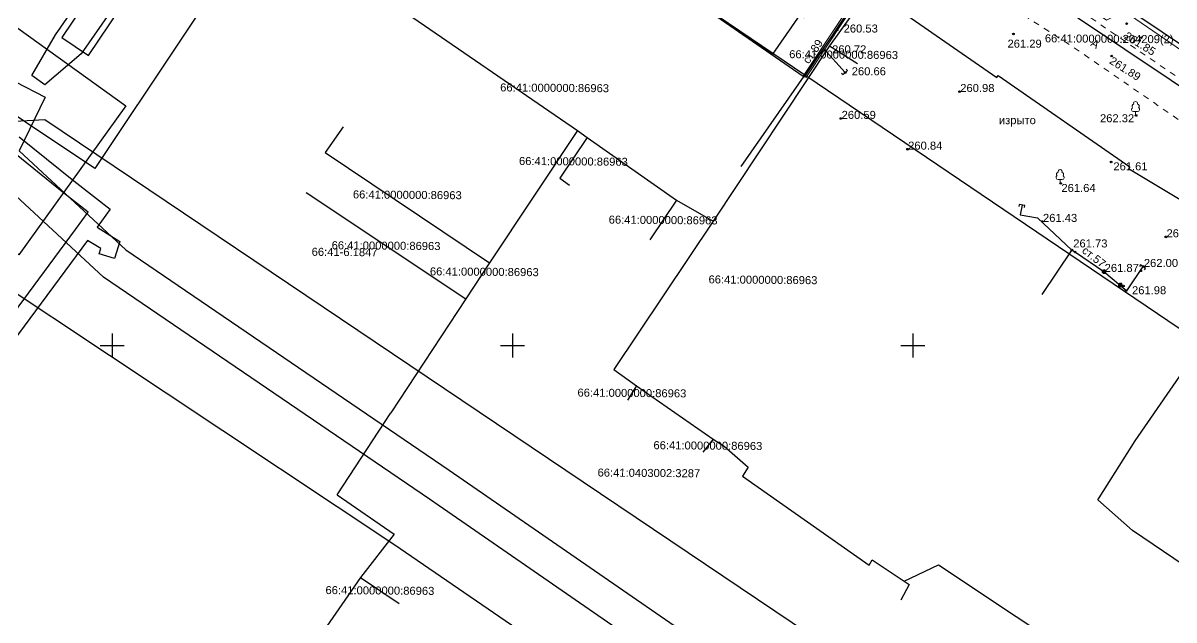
# Model space of a CAD drawing. Header units: metres. Extents: x -1448899 to 1563798, y -293564 to 398817.
# Drawn here: x 40438.9 to 40582.6, y 36815.7 to 36890.3 of the extents above; entities that cross this region are included whole.
import ezdxf
from ezdxf.enums import TextEntityAlignment as Align

# ---------------------------------------------------------------- set-up
doc = ezdxf.new("R2010")
doc.units = ezdxf.units.M
doc.header["$PDMODE"] = 32
doc.header["$PDSIZE"] = 0.2
doc.linetypes.add('atp_1.5x1.5', pattern=[3, 1.5, -1.5])
for name, color, linetype in [('C', 134, 'Continuous'), ('LABELS', 254, 'Continuous'), ('P', 94, 'Continuous'), ('T', 1, 'Continuous'), ('Z', 30, 'Continuous'), ('Автодорожное хозяйство', 7, 'Continuous'), ('Газопроводы', 7, 'Continuous'), ('граница ск ЕКБ', 7, 'Continuous'), ('Кабели низкого напряжения', 7, 'Continuous'), ('кадастр', 7, 'Continuous'), ('Объекты электропередачи', 7, 'Continuous'), ('Ограждения', 7, 'Continuous'), ('Отметка', 7, 'Continuous'), ('Пикет', 7, 'Continuous'), ('Растительность', 7, 'Continuous'), ('Сетка координат', 7, 'Continuous')]:
    doc.layers.add(name, color=color, linetype=linetype)
doc.styles.get("Standard").update_dxf_attribs({"font": 'arial.ttf'})
doc.styles.add('Бм431', font='')
doc.styles.get('Бм431').set_extended_font_data('Bm431', italic=True)
doc.linetypes.add('atp_119_3', pattern='A,4,-2,[131,ltypeshp.shx,S=0.45,R=90,X=0.45,Y=-0.45],8,[131,ltypeshp.shx,S=0.45,R=-90,X=-0.45,Y=0.45],-2,4', length=20)
doc.linetypes.add('atp_121_g', pattern='A,8,-0.6,["Г",Бм431,S=2,R=0,X=0,Y=-1],-2.3,24', length=34.9)
doc.linetypes.add('atp_472', pattern='A,0,-8,[130,ltypeshp.shx,S=0.4,R=0,X=0,Y=0],0', length=8)

# ---------------------------------------------------------------- blocks, each defined once
blk = doc.blocks.new('A$C441d7248')
at = {"layer": 'граница ск ЕКБ', "color": 5, "lineweight": 30}
blk.add_lwpolyline([(216.79, 5.82), (307.27, 137.68), (92.91, 286.43), (0, 152.62), (216.79, 5.82)], dxfattribs=at)
blk = doc.blocks.new('atp_390a')
at = {"color": 0, "linetype": 'ByBlock', "lineweight": -2}
for points in [[(0, 0.99), (-0.51, 0.99)], [(0, 0.99), (0.51, 0.99)], [(0, 0), (0, 0.99)], [(0.5, 0), (0, 0)]]:
    blk.add_lwpolyline(points, dxfattribs=at)
for centre, start, end in [((0, 3), 90, 202.242), ((0, 3), 337.758, 90), ((-0.51, 1.49), 115.6346, 270), ((-0.39, 2.32), 97.9406, 227.8197), ((0.39, 2.32), 312.1803, 82.0594), ((0.51, 1.49), 270, 64.3654)]:
    blk.add_arc(centre, 0.5, start, end, dxfattribs=at)
blk = doc.blocks.new('atp_107a')
at = {"linetype": 'ByBlock', "lineweight": -2}
h = blk.add_hatch(color=0, dxfattribs=at)
edge = h.paths.add_edge_path()
edge.add_arc((0, 0), 0.5, 0, 360)
at = {"color": 0, "linetype": 'ByBlock', "lineweight": -2}
blk.add_circle((0, 0), 0.5, dxfattribs=at)
blk = doc.blocks.new('atp_122b')
at = {"color": 0, "linetype": 'ByBlock', "lineweight": -2}
blk.add_lwpolyline([(0.5, 0.75), (0, 0.75), (0, -0.75), (0.5, -0.75)], dxfattribs=at)
blk = doc.blocks.new('A$C0BB7152E')
at = {"layer": 'C', "linetype": 'Continuous'}
blk.add_lwpolyline([(1532941.74, 387411.13), (1532958.49, 387399.71), (1532958.65, 387399.96), (1532975.2, 387388.67), (1532975.05, 387388.44), (1532992.25, 387378.31)], dxfattribs=at)
at = {"layer": 'P', "linetype": 'Continuous'}
blk.add_lwpolyline([(1532993.53, 387380.47), (1533010.61, 387369.13), (1532999.5, 387352.92), (1532999.09, 387352.32), (1532987.88, 387335.89), (1532987.58, 387335.46), (1532975.9, 387343.25), (1532971.52, 387347.04), (1532971.67, 387347.27), (1532976.13, 387354.45), (1532982.03, 387363.1), (1532983.12, 387364.66), (1532984.06, 387366.21), (1532985.53, 387368.54), (1532987.01, 387370.95), (1532992.25, 387378.31)], close=True, dxfattribs=at)
at = {"layer": 'T', "linetype": 'Continuous'}
for points in [[(1532887.66, 387414.51), (1532883.37, 387408.06), (1532906.2, 387392.66), (1532907.38, 387391.8), (1532918.6, 387384.05), (1532923.2, 387381.46)], [(1532945.03, 387414.09), (1532937.59, 387403.5), (1532923.2, 387381.46), (1532910.93, 387362.83), (1532913.79, 387360.83), (1532923.42, 387354.25), (1532924.8, 387353.36), (1532927.82, 387350.79), (1532927.11, 387349.65), (1532943.01, 387338.64), (1532943.42, 387339.33), (1532947.4, 387336.7), (1532948.05, 387336.26), (1532947.01, 387334.31)], [(1532937.59, 387403.5), (1532941.1, 387401.33)], [(1532876.91, 387392.9), (1532874.67, 387389.69), (1532895.3, 387376.05)], [(1532906.2, 387392.66), (1532895.3, 387376.05), (1532892.41, 387371.52), (1532883.15, 387357.21)], [(1532907.38, 387391.8), (1532904.02, 387386.71), (1532905.25, 387385.82)], [(1532872.35, 387384.68), (1532892.41, 387371.52)], [(1532918.6, 387384.05), (1532915.31, 387379.08)], [(1532913.79, 387360.83), (1532912.67, 387359.03)], [(1532876.5, 387346.9), (1532883.15, 387357.21)], [(1532923.42, 387354.25), (1532922.13, 387352.61)], [(1532876.5, 387346.9), (1532883.67, 387342.08), (1532879.51, 387336.61), (1532857.75, 387304.58)], [(1532947.4, 387336.7), (1532951.7, 387338.77), (1532971.2, 387325.98), (1532966.79, 387319.83), (1532964.54, 387321.38)], [(1532879.51, 387336.61), (1532884.38, 387333.41)]]:
    blk.add_lwpolyline(points, dxfattribs=at)
at = {"layer": 'Z', "linetype": 'Continuous'}
for points in [[(1533097.19, 387762.94), (1533070.58, 387723.24), (1533071.56, 387707.06), (1533055.42, 387680.86), (1533041.73, 387657.54), (1533027.45, 387637.63), (1533010.33, 387631.95), (1532946.15, 387540.01), (1532918.03, 387497.47), (1532895.06, 387461.77), (1532867.1, 387419.72), (1532845.93, 387387.45), (1532828.37, 387398.97), (1532849.58, 387431.3), (1532877.48, 387473.27), (1532900.43, 387508.95), (1532928.77, 387551.81), (1532997.11, 387649.69), (1533014.37, 387655.41), (1533024.11, 387669), (1533037.42, 387691.68), (1533050.2, 387712.42), (1533049.2, 387729.04), (1533079.74, 387774.63)], [(1532937.63, 387547.37), (1532908.06, 387504.07), (1532884.93, 387469.12), (1532857.09, 387427.06), (1532841.7, 387403.78), (1532845.04, 387401.56), (1532860.43, 387424.85), (1532888.27, 387466.9), (1532911.39, 387501.83), (1532940.93, 387545.11)], [(1532831.36, 387408.29), (1532849.76, 387395.32), (1532836.51, 387376.58), (1532818.32, 387389.49)], [(1533148.05, 387194.09), (1533116.84, 387049.2), (1533101.97, 386967.82), (1533082.32, 386971.51), (1533097.31, 387053.52), (1533127.13, 387191.8), (1533099.7, 387211.39), (1533054.03, 387229.39), (1533011.18, 387254.74), (1532883.65, 387340.78), (1532826.45, 387378.12), (1532821.57, 387386.63), (1532823.4, 387392.47), (1532839.66, 387393.52), (1532935.64, 387329.98), (1533022.18, 387271.44), (1533063.51, 387247.01), (1533109.43, 387228.94), (1533144.07, 387204.27)]]:
    blk.add_lwpolyline(points, close=True, dxfattribs=at)
for points in [[(1533022.06, 387485.81), (1532975.56, 387516.78), (1532937.66, 387542.26), (1532910.87, 387501.15), (1532888.21, 387467.49), (1532917.11, 387446.98), (1532947.56, 387426.35), (1533026.55, 387374.35)], [(1533021.37, 387372.47), (1532945.12, 387422.69), (1532914.63, 387443.35), (1532885.77, 387463.83), (1532859.8, 387424.7), (1532844.12, 387401.76), (1532839.62, 387397.85), (1532837.99, 387399.02), (1532840.89, 387404.12), (1532856.47, 387426.93), (1532882.45, 387466.06), (1532858.83, 387481.1), (1532819.82, 387507.65)], [(1532835.96, 387398.21), (1532839.66, 387396.3), (1532836.46, 387389.59), (1532849.88, 387377.32), (1532890.49, 387350.1), (1532931.17, 387322.48), (1532976.32, 387292.28), (1532973.85, 387288.61), (1532928.71, 387318.83), (1532888.04, 387346.45), (1532847.12, 387373.88), (1532834.32, 387385.59)], [(1532836.46, 387391.35), (1532843.34, 387385.91), (1532847.87, 387382.39), (1532846.27, 387380.11), (1532849.11, 387378.34), (1532848.49, 387376.23), (1532846.57, 387376.78), (1532846.77, 387377.45), (1532845.1, 387378.47), (1532825.91, 387352.1)], [(1532824.28, 387353.26), (1532843.6, 387379.81), (1532845.13, 387381.99), (1532842.1, 387384.35), (1532835.2, 387389.81)]]:
    blk.add_lwpolyline(points, dxfattribs=at)
at = {"layer": 'LABELS'}
for s, p in [('66:41:0000000:204209(2)', (1532972.5, 387404.65)), ('66:41:0000000:86963', (1532939.34, 387402.41)), ('66:41:0000000:86963', (1532903.28, 387397.98)), ('66:41:0000000:86963', (1532905.7, 387388.81)), ('66:41:0000000:86963', (1532884.99, 387384.47)), ('66:41:0000000:86963', (1532916.96, 387381.57)), ('66:41-6.1847', (1532877.21, 387377.26)), ('66:41:0000000:86963', (1532882.38, 387378.1)), ('66:41:0000000:86963', (1532894.68, 387374.93)), ('66:41:0000000:86963', (1532929.49, 387374.2)), ('66:41:0000000:86963', (1532913.23, 387359.93)), ('66:41:0000000:86963', (1532922.77, 387353.43)), ('66:41:0403002:3287', (1532915.43, 387349.96)), ('66:41:0000000:86963', (1532881.95, 387335.01))]:
    blk.add_text(s, height=1, dxfattribs=at).set_placement(p, align=Align.MIDDLE_CENTER)
blk = doc.blocks.new('A$C0ab4c2d5')
at = {"color": 5, "lineweight": 30}
blk.add_lwpolyline([(216.79, 5.82), (307.27, 137.68), (92.91, 286.43), (0, 152.62), (216.79, 5.82)], dxfattribs=at)
blk.add_lwpolyline([(61.12, 111.23), (68.2, 121.97), (79.04, 114.73), (75.25, 108.69), (74.73, 109.05), (71.31, 104.15)], close=True)
at = {"layer": 'Автодорожное хозяйство', "color": 7, "linetype": 'atp_1.5x1.5', "lineweight": 15, "ltscale": 0.5, "flags": 128}
for points in [[(189, 50.52), (175.26, 59.55), (170.91, 62.37), (141.32, 82.66), (109.4, 104.68), (87.16, 119.11), (48.75, 146.51), (36.25, 155.33), (34.15, 156.81), (33.17, 157.14), (32.63, 157.24), (31.78, 157.18), (31.14, 157.04), (30.4, 156.81), (29.73, 156.5), (29.22, 156.17), (28.6, 155.53), (23.51, 149.15)], [(160.2, 81.73), (157.42, 78.27), (156.87, 77.58), (156.43, 77.58), (149.5, 82.38), (82.59, 128.18), (41.42, 157.99)]]:
    blk.add_lwpolyline(points, dxfattribs=at)
at = {"layer": 'Газопроводы', "linetype": 'atp_121_g', "lineweight": 30, "ltscale": 0.5, "elevation": 262.41, "flags": 128}
for points in [[(67.4, 90.11), (79.33, 107.18), (85, 115.9)], [(60.74, 111.41), (75.17, 101.4)]]:
    blk.add_lwpolyline(points, dxfattribs=at)
at = {"layer": 'Газопроводы', "linetype": 'atp_121_g', "lineweight": 30, "ltscale": 0.5, "flags": 128}
for points in [[(80.41, 101.85), (77.69, 104.84)], [(102.49, 85.29), (102.28, 84.08), (104.44, 83.7), (108.72, 79.67), (109.19, 79.39), (112.73, 76.99), (115.59, 74.57), (117.62, 77.61)], [(108.72, 79.68), (104.98, 74.12)]]:
    blk.add_lwpolyline(points, dxfattribs=at)
at = {"layer": 'Кабели низкого напряжения', "linetype": 'atp_119_3', "lineweight": 15, "ltscale": 0.5, "flags": 128}
blk.add_lwpolyline([(9.79, 144.37), (14.69, 152.16), (21.06, 161.26), (32.71, 154.87), (38.34, 162.48), (51.49, 153.24), (76.53, 135.65), (82.72, 131.31), (83.78, 131.21), (97.09, 121.6), (98.7, 118.31), (113.05, 108.41), (115.24, 109.53), (158.71, 79.72), (163.09, 76.75), (165.96, 80.99)], dxfattribs=at)
at = {"layer": 'Ограждения', "color": 7, "linetype": 'Continuous', "lineweight": 15, "ltscale": 0.5, "elevation": 262.41, "flags": 128}
for points in [[(75.17, 101.4), (84.61, 115.69), (80.23, 118.73)], [(75.51, 101.18), (85.16, 115.8), (80.46, 119.06)]]:
    blk.add_lwpolyline(points, dxfattribs=at)
at = {"layer": 'Ограждения', "color": 7, "linetype": 'atp_472', "lineweight": 15, "ltscale": 0.5, "elevation": 262.41, "flags": 128}
blk.add_lwpolyline([(75.34, 101.29), (84.88, 115.75), (80.34, 118.9)], dxfattribs=at)
at = {"layer": 'Пикет', "color": 0}
for p in [(115.56, 107.95, 261.81), (79.4, 107.19, 260.53), (101.42, 106.67, 261.29), (117.4, 106.2, 261.85), (77.96, 104.59, 260.72), (113.69, 103.91, 261.89), (80.41, 101.85, 260.66), (94.69, 99.47, 260.98), (116.74, 96.49, 262.32), (79.87, 96.11, 260.59), (88.19, 92.27, 260.84), (113.62, 90.68, 261.61), (107.32, 88, 261.64), (105.03, 83.24, 261.43), (120.46, 81.32, 262.13), (108.72, 79.67, 261.73), (109.1, 79.44, 261.68), (112.73, 76.99, 261.87), (117.33, 77.08, 261.73), (117.62, 77.61, 262.01), (115.16, 75.17, 261.95), (115.5, 74.62, 261.98)]:
    blk.add_point(p, dxfattribs=at)
at = {"layer": 'Газопроводы', "linetype": 'Continuous', "lineweight": 30}
for p, xscale, yscale, zscale, rotation in [((80.41, 101.85), 0.5000000000000007, 0.5000000000000007, 0.5000000000000007, 132.3465800609331), ((102.49, 85.29), 0.5000000000000001, 0.5000000000000001, 0.5000000000000001, 260.1083149921645), ((117.62, 77.61), 0.5000000000000001, 0.5000000000000001, 0.5000000000000001, 236.2089463130073)]:
    blk.add_blockref('atp_122b', p, dxfattribs=dict(at, xscale=xscale, yscale=yscale, zscale=zscale, rotation=rotation))
at = {"layer": 'кадастр', "rotation": 359.5536696139991}
blk.add_blockref('A$C0BB7152E', (-1535830.43, -375345.19), dxfattribs=at)
at = {"layer": 'Объекты электропередачи', "color": 7, "linetype": 'Continuous', "lineweight": 15, "xscale": 0.4999999999999996, "yscale": 0.4999999999999996, "zscale": 0.4999999999999996, "rotation": 321.2733548779389}
for p in [(112.75, 76.99), (114.79, 75.29, 261.95)]:
    blk.add_blockref('atp_107a', p, dxfattribs=at)
at = {"layer": 'Растительность', "color": 7, "linetype": 'Continuous', "lineweight": 15, "xscale": 0.5, "yscale": 0.5, "zscale": 0.5}
for p in [(116.67, 96.49, 261.84), (107.25, 87.99, 261.16)]:
    blk.add_blockref('atp_390a', p, dxfattribs=at)
at = {"layer": 'Отметка'}
for s, p in [('260.53', (80.21, 106.85, 260.53)), ('260.72', (78.77, 104.25, 260.72)), ('261.29', (100.68, 104.96, 261.29)), ('260.66', (81.22, 101.51, 260.66)), ('260.98', (94.78, 99.42, 260.98)), ('260.59', (79.96, 96.06, 260.59)), ('262.32', (112.23, 95.64, 262.32)), ('изрыто', (99.6, 95.4, 525.88)), ('260.84', (88.27, 92.22, 260.84)), ('261.61', (113.9, 89.63, 261.61)), ('261.64', (107.41, 86.93, 261.64)), ('261.43', (105.11, 83.19, 261.43)), ('262.13', (120.54, 81.27, 262.13)), ('261.73', (108.89, 80, 261.73)), ('261.87', (112.81, 76.94, 261.87)), ('262.00', (117.71, 77.56, 262.01)), ('261.98', (116.23, 74.15, 261.98))]:
    blk.add_text(s, height=1, dxfattribs=at).set_placement(p)
for s, rotation, p in [('261.85', 328.319, (115.15, 106.16, 261.85)), ('ст.89', 55.433, (75.84, 102.85, 261.01)), ('А', 328.319, (110.97, 105.26, 261.85)), ('261.89', 327.5726, (113.3, 103.06, 785.62)), ('ст.57', 321.7276, (109.88, 79.44, 262.95))]:
    blk.add_text(s, height=1, rotation=rotation, dxfattribs=at).set_placement(p)

msp = doc.modelspace()

# ---------------------------------------------------------------- linework, layer by layer
at = {"layer": 'Газопроводы', "color": 6, "lineweight": 200}
msp.add_circle((43176.13, 37749.97), 11368.91, dxfattribs=at)
at = {"layer": 'Сетка координат', "color": 92}
for p, q in [((40450, 36851.5), (40450, 36848.5)), ((40500, 36851.5), (40500, 36848.5)), ((40550, 36851.5), (40550, 36848.5)), ((40448.5, 36850), (40451.5, 36850)), ((40498.5, 36850), (40501.5, 36850)), ((40548.5, 36850), (40551.5, 36850))]:
    msp.add_line(p, q, dxfattribs=at)

# ---------------------------------------------------------------- block references
at = {"layer": 'Газопроводы'}
msp.add_blockref('A$C441d7248', (40461.14, 36782.24), dxfattribs=at)

# ---------------------------------------------------------------- next in the draw order: block references
at = {"layer": 'Газопроводы', "rotation": 359.9999655066117}
msp.add_blockref('A$C0ab4c2d5', (40461.14, 36782.24), dxfattribs=at)

doc.saveas('drawing.dxf')
